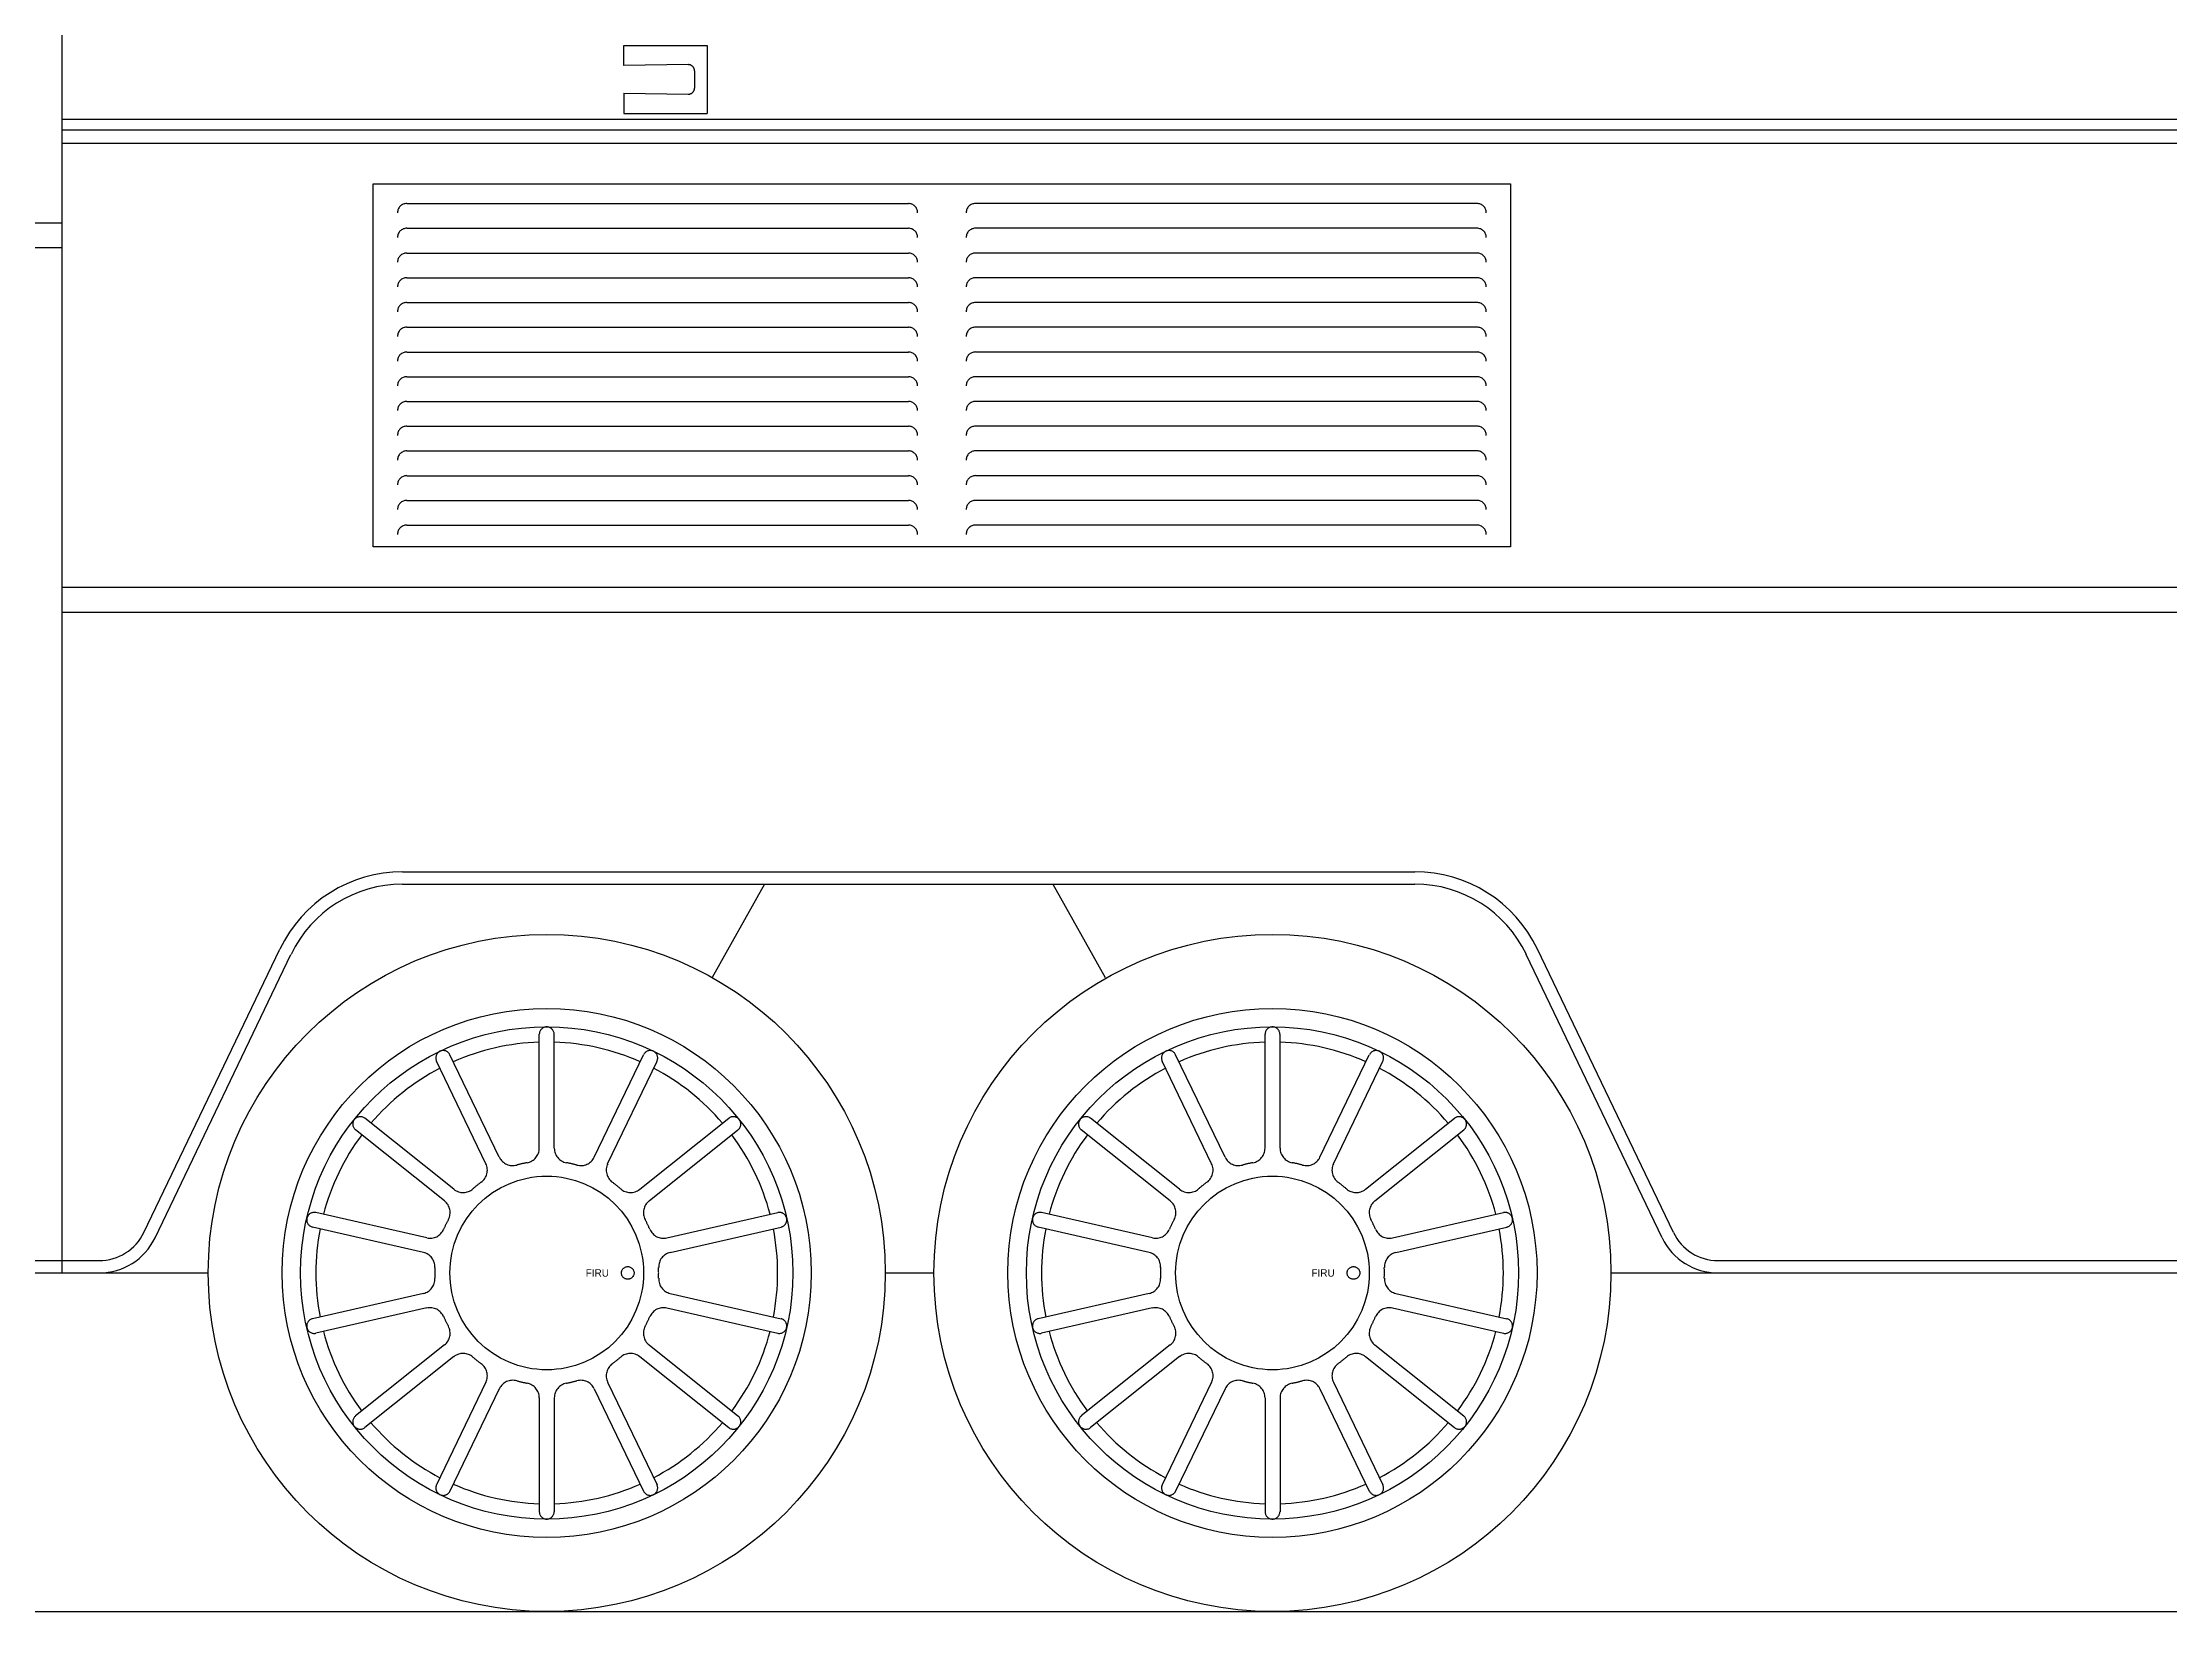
# Model space of a CAD drawing. Header units: millimetres. Extents: x 2167 to 3245, y -1353 to -1105.
# Drawn here: x 2393.1 to 2565.1, y -1353.4 to -1226.5 of the extents above; entities that cross this region are included whole.
import ezdxf
from ezdxf.enums import TextEntityAlignment as Align

# ---------------------------------------------------------------- set-up
doc = ezdxf.new("R2010")
doc.units = ezdxf.units.MM
doc.linetypes.add('Amconstr', pattern=[9999, 9999, 0])
doc.layers.get('0').update_dxf_attribs({"linetype": 'Amconstr'})

msp = doc.modelspace()

# ---------------------------------------------------------------- linework, layer by layer
at = {"color": 2}
for p, q in [((2394.7, -1326.01), (2394.7, -1153.05)), ((2422.21, -1293.58), (2504.06, -1293.58)), ((2422.21, -1294.58), (2504.06, -1294.58)), ((2401.3, -1322.74), (2412.29, -1299.83)), ((2524.97, -1322.74), (2513.97, -1299.83)), ((2402.2, -1323.17), (2413.19, -1300.26)), ((2524.07, -1323.17), (2513.07, -1300.26)), ((2433.27, -1315.92), (2433.27, -1306.72)), ((2434.47, -1315.92), (2434.47, -1306.72)), ((2491.95, -1315.92), (2491.95, -1306.72)), ((2493.16, -1315.92), (2493.16, -1306.72)), ((2430.03, -1316.66), (2426.04, -1308.37)), ((2437.71, -1316.66), (2441.7, -1308.37)), ((2488.72, -1316.66), (2484.72, -1308.37)), ((2496.39, -1316.66), (2500.38, -1308.37)), ((2428.95, -1317.18), (2424.96, -1308.89)), ((2438.79, -1317.18), (2442.79, -1308.89)), ((2487.63, -1317.18), (2483.64, -1308.89)), ((2497.48, -1317.18), (2501.47, -1308.89)), ((2426.36, -1319.25), (2419.16, -1313.51)), ((2441.39, -1319.25), (2448.58, -1313.51)), ((2485.04, -1319.25), (2477.84, -1313.51)), ((2500.07, -1319.25), (2507.26, -1313.51)), ((2425.61, -1320.19), (2418.41, -1314.45)), ((2442.14, -1320.19), (2449.33, -1314.45)), ((2484.29, -1320.19), (2477.09, -1314.45)), ((2500.82, -1320.19), (2508.01, -1314.45)), ((2423.9, -1324.35), (2414.93, -1322.3)), ((2424.17, -1323.18), (2415.2, -1321.13)), ((2443.58, -1323.18), (2452.55, -1321.13)), ((2443.85, -1324.35), (2452.82, -1322.3)), ((2482.58, -1324.35), (2473.61, -1322.3)), ((2482.85, -1323.18), (2473.88, -1321.13)), ((2502.26, -1323.18), (2511.23, -1321.13)), ((2502.53, -1324.35), (2511.5, -1322.3)), ((2289.32, -1325.01), (2397.69, -1325.01)), ((2528.57, -1325.01), (2636.94, -1325.01)), ((2289.32, -1326.01), (2397.69, -1326.01)), ((2528.57, -1326.01), (2636.94, -1326.01)), ((2423.9, -1327.67), (2414.93, -1329.72)), ((2424.17, -1328.84), (2415.2, -1330.89)), ((2443.58, -1328.84), (2452.55, -1330.89)), ((2443.85, -1327.67), (2452.82, -1329.72)), ((2482.58, -1327.67), (2473.61, -1329.72)), ((2482.85, -1328.84), (2473.88, -1330.89)), ((2502.26, -1328.84), (2511.23, -1330.89)), ((2502.53, -1327.67), (2511.5, -1329.72)), ((2425.61, -1331.83), (2418.41, -1337.57)), ((2426.36, -1332.77), (2419.16, -1338.51)), ((2441.39, -1332.77), (2448.58, -1338.51)), ((2442.14, -1331.83), (2449.33, -1337.57)), ((2484.29, -1331.83), (2477.09, -1337.57)), ((2485.04, -1332.77), (2477.84, -1338.51)), ((2500.07, -1332.77), (2507.26, -1338.51)), ((2500.82, -1331.83), (2508.01, -1337.57)), ((2428.95, -1334.84), (2424.96, -1343.13)), ((2430.03, -1335.37), (2426.04, -1343.66)), ((2433.27, -1336.11), (2433.27, -1345.31)), ((2434.47, -1336.11), (2434.47, -1345.31)), ((2437.71, -1335.37), (2441.7, -1343.66)), ((2438.79, -1334.84), (2442.79, -1343.13)), ((2487.63, -1334.84), (2483.64, -1343.13)), ((2488.72, -1335.37), (2484.72, -1343.66)), ((2491.95, -1336.11), (2491.95, -1345.31)), ((2493.16, -1336.11), (2493.16, -1345.31)), ((2496.39, -1335.37), (2500.38, -1343.66)), ((2497.48, -1334.84), (2501.47, -1343.13)), ((2255.01, -1353.38), (3245.42, -1353.38))]:
    msp.add_line(p, q, dxfattribs=at)
for p, q in [((2440.1, -1228.4), (2440.1, -1226.78)), ((2440.1, -1226.78), (2446.84, -1226.78)), ((2446.84, -1226.78), (2446.84, -1232.27)), ((2445.31, -1228.33), (2440.1, -1228.4)), ((2445.82, -1228.83), (2445.82, -1230.22)), ((2440.1, -1230.64), (2445.31, -1230.72)), ((2440.1, -1230.64), (2440.1, -1232.27)), ((2394.7, -1232.74), (2690.94, -1232.74)), ((2440.1, -1232.27), (2446.84, -1232.27)), ((2394.7, -1233.6), (2690.94, -1233.6)), ((2394.7, -1234.68), (2690.94, -1234.68)), ((2422.55, -1239.56), (2463.11, -1239.56)), ((2509.09, -1239.56), (2468.53, -1239.56)), ((2336.3, -1241.12), (2394.7, -1241.12)), ((2422.55, -1241.56), (2463.11, -1241.56)), ((2509.09, -1241.56), (2468.53, -1241.56)), ((2336.3, -1243.12), (2394.7, -1243.12)), ((2422.55, -1243.56), (2463.11, -1243.56)), ((2509.09, -1243.56), (2468.53, -1243.56)), ((2422.55, -1245.56), (2463.11, -1245.56)), ((2509.09, -1245.56), (2468.53, -1245.56)), ((2422.55, -1247.56), (2463.11, -1247.56)), ((2509.09, -1247.56), (2468.53, -1247.56)), ((2422.55, -1249.56), (2463.11, -1249.56)), ((2509.09, -1249.56), (2468.53, -1249.56)), ((2422.55, -1251.56), (2463.11, -1251.56)), ((2509.09, -1251.56), (2468.53, -1251.56)), ((2422.55, -1253.56), (2463.11, -1253.56)), ((2509.09, -1253.56), (2468.53, -1253.56)), ((2422.55, -1255.56), (2463.11, -1255.56)), ((2509.09, -1255.56), (2468.53, -1255.56)), ((2422.55, -1257.56), (2463.11, -1257.56)), ((2509.09, -1257.56), (2468.53, -1257.56)), ((2422.55, -1259.56), (2463.11, -1259.56)), ((2509.09, -1259.56), (2468.53, -1259.56)), ((2422.55, -1261.56), (2463.11, -1261.56)), ((2509.09, -1261.56), (2468.53, -1261.56)), ((2422.55, -1263.56), (2463.11, -1263.56)), ((2509.09, -1263.56), (2468.53, -1263.56)), ((2422.55, -1265.56), (2463.11, -1265.56)), ((2509.09, -1265.56), (2468.53, -1265.56)), ((2394.7, -1270.58), (2690.94, -1270.58)), ((2394.7, -1272.58), (2690.92, -1272.58)), ((2451.47, -1294.58), (2447.24, -1302.13)), ((2474.79, -1294.58), (2479.02, -1302.13)), ((2397.69, -1326.01), (2406.51, -1326.01)), ((2461.24, -1326.01), (2465.19, -1326.01)), ((2519.92, -1326.01), (2528.57, -1326.01))]:
    msp.add_line(p, q)
msp.add_lwpolyline([(2419.84, -1237.96), (2511.79, -1237.96), (2511.79, -1267.3), (2419.84, -1267.3)], close=True)
for centre, radius in [((2433.87, -1326.01), 27.37), ((2492.55, -1326.01), 27.37), ((2433.87, -1326.01), 21.39), ((2492.55, -1326.01), 21.39), ((2433.87, -1326.01), 19.9), ((2492.55, -1326.01), 19.9), ((2433.87, -1326.01), 7.83), ((2492.55, -1326.01), 7.83), ((2440.42, -1326.01), 0.513), ((2499.1, -1326.01), 0.513)]:
    msp.add_circle(centre, radius, dxfattribs=at)
for centre, radius, start, end in [((2445.32, -1228.83), 0.5, 0, 90.8526), ((2445.32, -1230.22), 0.5, 269.1474, 0), ((2422.55, -1240.3), 0.744, 90, 180), ((2463.11, -1240.3), 0.744, 0, 90), ((2468.53, -1240.3), 0.744, 90, 180), ((2509.09, -1240.3), 0.744, 0, 90), ((2422.55, -1242.3), 0.744, 90, 180), ((2463.11, -1242.3), 0.744, 0, 90), ((2468.53, -1242.3), 0.744, 90, 180), ((2509.09, -1242.3), 0.744, 0, 90), ((2422.55, -1244.3), 0.744, 90, 180), ((2463.11, -1244.3), 0.744, 0, 90), ((2468.53, -1244.3), 0.744, 90, 180), ((2509.09, -1244.3), 0.744, 0, 90), ((2422.55, -1246.3), 0.744, 90, 180), ((2463.11, -1246.3), 0.744, 0, 90), ((2468.53, -1246.3), 0.744, 90, 180), ((2509.09, -1246.3), 0.744, 0, 90), ((2422.55, -1248.3), 0.744, 90, 180), ((2463.11, -1248.3), 0.744, 0, 90), ((2468.53, -1248.3), 0.744, 90, 180), ((2509.09, -1248.3), 0.744, 0, 90), ((2422.55, -1250.3), 0.744, 90, 180), ((2463.11, -1250.3), 0.744, 0, 90), ((2468.53, -1250.3), 0.744, 90, 180), ((2509.09, -1250.3), 0.744, 0, 90), ((2422.55, -1252.3), 0.744, 90, 180), ((2463.11, -1252.3), 0.744, 0, 90), ((2468.53, -1252.3), 0.744, 90, 180), ((2509.09, -1252.3), 0.744, 0, 90), ((2422.55, -1254.3), 0.744, 90, 180), ((2463.11, -1254.3), 0.744, 0, 90), ((2468.53, -1254.3), 0.744, 90, 180), ((2509.09, -1254.3), 0.744, 0, 90), ((2422.55, -1256.3), 0.744, 90, 180), ((2463.11, -1256.3), 0.744, 0, 90), ((2468.53, -1256.3), 0.744, 90, 180), ((2509.09, -1256.3), 0.744, 0, 90), ((2422.55, -1258.3), 0.744, 90, 180), ((2463.11, -1258.3), 0.744, 0, 90), ((2468.53, -1258.3), 0.744, 90, 180), ((2509.09, -1258.3), 0.744, 0, 90), ((2422.55, -1260.3), 0.744, 90, 180), ((2463.11, -1260.3), 0.744, 0, 90), ((2468.53, -1260.3), 0.744, 90, 180), ((2509.09, -1260.3), 0.744, 0, 90), ((2422.55, -1262.3), 0.744, 90, 180), ((2463.11, -1262.3), 0.744, 0, 90), ((2468.53, -1262.3), 0.744, 90, 180), ((2509.09, -1262.3), 0.744, 0, 90), ((2422.55, -1264.3), 0.744, 90, 180), ((2463.11, -1264.3), 0.744, 0, 90), ((2468.53, -1264.3), 0.744, 90, 180), ((2509.09, -1264.3), 0.744, 0, 90), ((2422.55, -1266.3), 0.744, 90, 180), ((2463.11, -1266.3), 0.744, 0, 90), ((2468.53, -1266.3), 0.744, 90, 180), ((2509.09, -1266.3), 0.744, 0, 90)]:
    msp.add_arc(centre, radius, start, end)
for centre, radius, start, end in [((2422.21, -1304.58), 11, 90, 154.3718), ((2422.21, -1304.58), 10, 90, 154.3718), ((2504.06, -1304.58), 11, 25.6282, 90), ((2504.06, -1304.58), 10, 25.6282, 90), ((2433.87, -1306.72), 0.601, 0, 180), ((2492.55, -1306.72), 0.601, 0, 180), ((2425.5, -1308.63), 0.601, 25.7143, 205.7143), ((2433.87, -1326.01), 18.67, 91.846, 113.8683), ((2433.87, -1326.01), 18.67, 66.1317, 88.154), ((2442.24, -1308.63), 0.601, 334.2857, 154.2857), ((2484.18, -1308.63), 0.601, 25.7143, 205.7143), ((2492.55, -1326.01), 18.67, 91.846, 113.8683), ((2492.55, -1326.01), 18.67, 66.1317, 88.154), ((2500.93, -1308.63), 0.601, 334.2857, 154.2857), ((2433.87, -1326.01), 18.67, 117.5603, 139.5826), ((2433.87, -1326.01), 18.67, 40.4174, 62.4397), ((2492.55, -1326.01), 18.67, 117.5603, 139.5826), ((2492.55, -1326.01), 18.67, 40.4174, 62.4397), ((2418.79, -1313.98), 0.601, 51.4286, 231.4286), ((2448.96, -1313.98), 0.601, 308.5714, 128.5714), ((2477.47, -1313.98), 0.601, 51.4286, 231.4286), ((2507.64, -1313.98), 0.601, 308.5714, 128.5714), ((2433.87, -1326.01), 18.67, 143.2746, 165.2969), ((2433.87, -1326.01), 18.67, 14.7031, 36.7254), ((2492.55, -1326.01), 18.67, 143.2746, 165.2969), ((2492.55, -1326.01), 18.67, 14.7031, 36.7254), ((2427.87, -1317.7), 1.2, 305.8492, 25.7143), ((2431.12, -1316.13), 1.2, 205.7143, 285.5793), ((2433.87, -1326.01), 9.05, 100.135, 105.5793), ((2432.07, -1315.92), 1.2, 280.135, 0), ((2435.68, -1315.92), 1.2, 180, 259.865), ((2433.87, -1326.01), 9.05, 74.4207, 79.865), ((2436.63, -1316.13), 1.2, 254.4207, 334.2857), ((2439.88, -1317.7), 1.2, 154.2857, 234.1508), ((2486.55, -1317.7), 1.2, 305.8492, 25.7143), ((2489.8, -1316.13), 1.2, 205.7143, 285.5793), ((2492.55, -1326.01), 9.05, 100.135, 105.5793), ((2490.75, -1315.92), 1.2, 280.135, 0), ((2494.36, -1315.92), 1.2, 180, 259.865), ((2492.55, -1326.01), 9.05, 74.4207, 79.865), ((2495.31, -1316.13), 1.2, 254.4207, 334.2857), ((2498.56, -1317.7), 1.2, 154.2857, 234.1508), ((2433.87, -1326.01), 9.05, 125.8492, 131.2936), ((2433.87, -1326.01), 9.05, 48.7064, 54.1508), ((2492.55, -1326.01), 9.05, 125.8492, 131.2936), ((2492.55, -1326.01), 9.05, 48.7064, 54.1508), ((2424.86, -1321.13), 1.2, 331.5635, 51.4286), ((2427.11, -1318.31), 1.2, 231.4286, 311.2936), ((2440.64, -1318.31), 1.2, 228.7064, 308.5714), ((2442.89, -1321.13), 1.2, 128.5714, 208.4365), ((2483.54, -1321.13), 1.2, 331.5635, 51.4286), ((2485.79, -1318.31), 1.2, 231.4286, 311.2936), ((2499.32, -1318.31), 1.2, 228.7064, 308.5714), ((2501.57, -1321.13), 1.2, 128.5714, 208.4365), ((2415.06, -1321.72), 0.601, 77.1429, 257.1429), ((2433.87, -1326.01), 18.67, 168.9888, 191.0112), ((2424.43, -1322.01), 1.2, 257.1429, 337.0079), ((2433.87, -1326.01), 9.05, 151.5635, 157.0079), ((2433.87, -1326.01), 9.05, 22.9921, 28.4365), ((2443.31, -1322.01), 1.2, 202.9921, 282.8571), ((2433.87, -1326.01), 18.67, 348.9888, 11.0112), ((2452.68, -1321.72), 0.601, 282.8571, 102.8571), ((2473.74, -1321.72), 0.601, 77.1429, 257.1429), ((2492.55, -1326.01), 18.67, 168.9888, 191.0112), ((2483.11, -1322.01), 1.2, 257.1429, 337.0079), ((2492.55, -1326.01), 9.05, 151.5635, 157.0079), ((2492.55, -1326.01), 9.05, 22.9921, 28.4365), ((2501.99, -1322.01), 1.2, 202.9921, 282.8571), ((2492.55, -1326.01), 18.67, 348.9888, 11.0112), ((2511.36, -1321.72), 0.601, 282.8571, 102.8571), ((2397.69, -1321.01), 4, 270, 334.3718), ((2397.69, -1321.01), 5, 270, 334.3718), ((2528.57, -1321.01), 5, 205.6282, 270), ((2528.57, -1321.01), 4, 205.6282, 270), ((2423.63, -1325.52), 1.2, 357.2778, 77.1429), ((2433.87, -1326.01), 9.05, 177.2778, 182.7222), ((2444.12, -1325.52), 1.2, 102.8571, 182.7222), ((2433.87, -1326.01), 9.05, 357.2778, 2.7222), ((2482.31, -1325.52), 1.2, 357.2778, 77.1429), ((2492.55, -1326.01), 9.05, 177.2778, 182.7222), ((2502.8, -1325.52), 1.2, 102.8571, 182.7222), ((2492.55, -1326.01), 9.05, 357.2778, 2.7222), ((2423.63, -1326.5), 1.2, 282.8571, 2.7222), ((2444.12, -1326.5), 1.2, 177.2778, 257.1429), ((2482.31, -1326.5), 1.2, 282.8571, 2.7222), ((2502.8, -1326.5), 1.2, 177.2778, 257.1429), ((2424.43, -1330.02), 1.2, 22.9921, 102.8571), ((2443.31, -1330.02), 1.2, 77.1429, 157.0079), ((2483.11, -1330.02), 1.2, 22.9921, 102.8571), ((2501.99, -1330.02), 1.2, 77.1429, 157.0079), ((2415.06, -1330.3), 0.601, 102.8571, 282.8571), ((2433.87, -1326.01), 18.67, 194.7031, 216.7254), ((2433.87, -1326.01), 9.05, 202.9921, 208.4365), ((2424.86, -1330.89), 1.2, 308.5714, 28.4365), ((2442.89, -1330.89), 1.2, 151.5635, 231.4286), ((2433.87, -1326.01), 9.05, 331.5635, 337.0079), ((2433.87, -1326.01), 18.67, 323.2746, 345.2969), ((2452.68, -1330.3), 0.601, 257.1429, 77.1429), ((2473.74, -1330.3), 0.601, 102.8571, 282.8571), ((2492.55, -1326.01), 18.67, 194.7031, 216.7254), ((2492.55, -1326.01), 9.05, 202.9921, 208.4365), ((2483.54, -1330.89), 1.2, 308.5714, 28.4365), ((2501.57, -1330.89), 1.2, 151.5635, 231.4286), ((2492.55, -1326.01), 9.05, 331.5635, 337.0079), ((2492.55, -1326.01), 18.67, 323.2746, 345.2969), ((2511.36, -1330.3), 0.601, 257.1429, 77.1429), ((2427.11, -1333.72), 1.2, 48.7064, 128.5714), ((2440.64, -1333.72), 1.2, 51.4286, 131.2936), ((2485.79, -1333.72), 1.2, 48.7064, 128.5714), ((2499.32, -1333.72), 1.2, 51.4286, 131.2936), ((2433.87, -1326.01), 9.05, 228.7064, 234.1508), ((2427.87, -1334.32), 1.2, 334.2857, 54.1508), ((2439.88, -1334.32), 1.2, 125.8492, 205.7143), ((2433.87, -1326.01), 9.05, 305.8492, 311.2936), ((2492.55, -1326.01), 9.05, 228.7064, 234.1508), ((2486.55, -1334.32), 1.2, 334.2857, 54.1508), ((2498.56, -1334.32), 1.2, 125.8492, 205.7143), ((2492.55, -1326.01), 9.05, 305.8492, 311.2936), ((2431.12, -1335.89), 1.2, 74.4207, 154.2857), ((2433.87, -1326.01), 9.05, 254.4207, 259.865), ((2432.07, -1336.11), 1.2, 0, 79.865), ((2435.68, -1336.11), 1.2, 100.135, 180), ((2433.87, -1326.01), 9.05, 280.135, 285.5793), ((2436.63, -1335.89), 1.2, 25.7143, 105.5793), ((2489.8, -1335.89), 1.2, 74.4207, 154.2857), ((2492.55, -1326.01), 9.05, 254.4207, 259.865), ((2490.75, -1336.11), 1.2, 0, 79.865), ((2494.36, -1336.11), 1.2, 100.135, 180), ((2492.55, -1326.01), 9.05, 280.135, 285.5793), ((2495.31, -1335.89), 1.2, 25.7143, 105.5793), ((2418.79, -1338.04), 0.601, 128.5714, 308.5714), ((2448.96, -1338.04), 0.601, 231.4286, 51.4286), ((2477.47, -1338.04), 0.601, 128.5714, 308.5714), ((2507.64, -1338.04), 0.601, 231.4286, 51.4286), ((2433.87, -1326.01), 18.67, 220.4174, 242.4397), ((2433.87, -1326.01), 18.67, 297.5603, 319.5826), ((2492.55, -1326.01), 18.67, 220.4174, 242.4397), ((2492.55, -1326.01), 18.67, 297.5603, 319.5826), ((2433.87, -1326.01), 18.67, 246.1317, 268.154), ((2433.87, -1326.01), 18.67, 271.846, 293.8683), ((2492.55, -1326.01), 18.67, 246.1317, 268.154), ((2492.55, -1326.01), 18.67, 271.846, 293.8683), ((2425.5, -1343.39), 0.601, 154.2857, 334.2857), ((2442.24, -1343.39), 0.601, 205.7143, 25.7143), ((2484.18, -1343.39), 0.601, 154.2857, 334.2857), ((2500.93, -1343.39), 0.601, 205.7143, 25.7143), ((2433.87, -1345.31), 0.601, 180, 0), ((2492.55, -1345.31), 0.601, 180, 0)]:
    msp.add_arc(centre, radius, start, end, dxfattribs=at)

# ---------------------------------------------------------------- texts
for p in [(2437.96, -1326.01), (2496.64, -1326.01)]:
    msp.add_text('FIRU', height=0.601).set_placement(p, align=Align.MIDDLE_CENTER)

doc.saveas('drawing.dxf')
